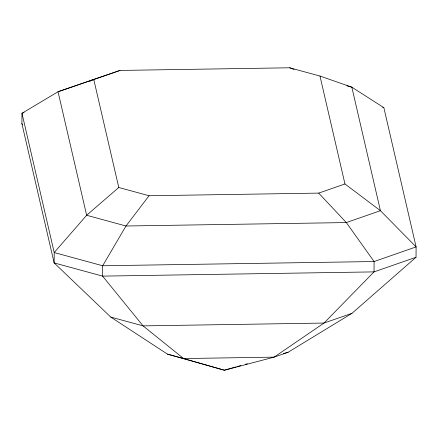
<?xml version="1.0" encoding="UTF-8"?>
<svg xmlns="http://www.w3.org/2000/svg" width="438" height="438" viewBox="0 0 438 438"><rect width="100%" height="100%" fill="white"/><g stroke="black" fill="none" stroke-linecap="round" stroke-linejoin="round"><path stroke-width="0.66" d="M21.9 123.658L21.971 113.3L58.04 91.745L120.045 70.43L289.682 67.786L319.97 76.048L351.829 87.167L383.858 107.66L416.1 246.906L416.029 257.259L352.01 313.307L288.105 352.261L274.1 357.14L224.355 370.214L167.48 354.145L110.748 317.068L54.142 262.904L21.9 123.658L22.732 124.737M24.074 112.566L21.971 113.3L54.213 252.545L102.673 265.762L374.09 261.535L416.1 246.906L380.43 210.689L344.958 183.965L318.7 193.109L149.068 195.748L125.985 226.003L102.673 265.762L102.602 276.121L143.056 325.883L183.631 358.547L224.355 370.214L236.181 366.885M149.068 195.748L118.78 187.486L86.647 215.272L54.213 252.545L54.142 262.904L102.602 276.121L374.019 271.889L416.029 257.259M89.894 81.375L92.15 79.869L94.115 79.842M349.984 86.664L351.829 87.167L380.43 210.689L346.327 222.57L125.985 226.003L86.647 215.272L58.04 91.745L120.045 70.43M352.01 313.307L324 323.058L274.1 357.14L183.631 358.547L167.48 354.145M237.495 366.513L240.785 365.588M245.384 364.29L247.355 363.737M283.506 353.559L288.105 352.261M346.912 85.826L349.371 86.494M382.648 107.326L383.858 107.66M110.748 317.068L143.056 325.883L324 323.058L374.019 271.889L374.09 261.535L346.327 222.57L318.7 193.109M289.682 67.786L294.117 69.467M319.97 76.048L344.958 183.965M93.792 79.574L118.78 187.486"/></g></svg>
